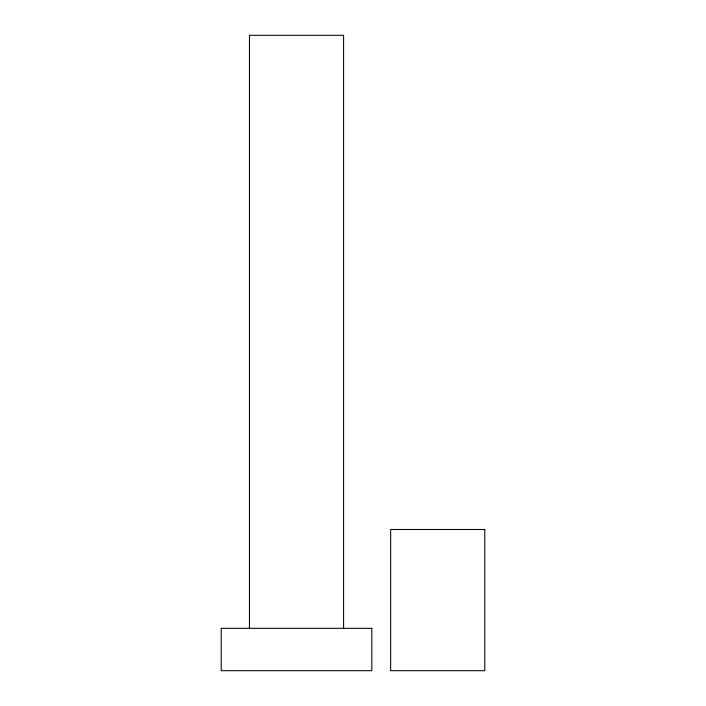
<?xml version="1.0" encoding="UTF-8"?>
<svg xmlns="http://www.w3.org/2000/svg" width="706" height="706" viewBox="0 0 706 706"><rect width="100%" height="100%" fill="white"/><g stroke="black" fill="none" stroke-linecap="round" stroke-linejoin="round"><path stroke-width="1.06" d="M343.584 628.781L343.584 35.3L249.456 35.3L249.456 628.781M484.784 529.5L390.656 529.5L390.656 670.7L484.784 670.7L484.784 529.5M371.824 628.34L221.216 628.34L221.216 670.7L371.824 670.7L371.824 628.34"/></g></svg>
